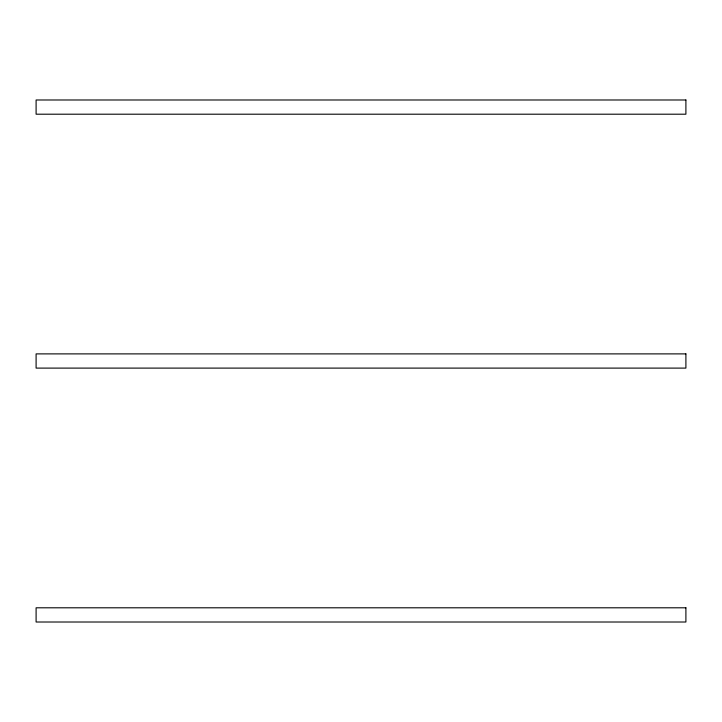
<?xml version="1.0" encoding="UTF-8"?>
<svg xmlns="http://www.w3.org/2000/svg" width="722" height="722" viewBox="0 0 722 722"><rect width="100%" height="100%" fill="white"/><g stroke="black" fill="none" stroke-linecap="round" stroke-linejoin="round"><path stroke-width="1.08" d="M685.9 99.988L36.1 99.988L36.1 114.202L685.9 114.202L685.9 99.988M685.9 353.888L36.1 353.888L36.1 368.103L685.9 368.103L685.9 353.888M685.9 607.798L36.1 607.798L36.1 622.012L685.9 622.012L685.9 607.798"/></g></svg>
